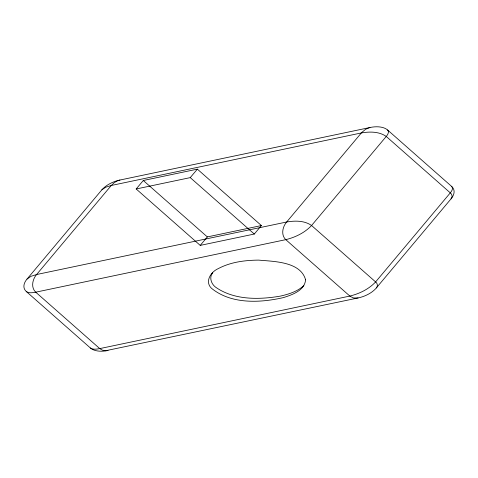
<?xml version="1.0" encoding="UTF-8"?>
<svg xmlns="http://www.w3.org/2000/svg" width="478" height="478" viewBox="0 0 478 478"><rect width="100%" height="100%" fill="white"/><g stroke="black" fill="none" stroke-linecap="round" stroke-linejoin="round"><path stroke-width="0.72" d="M212.113 273.44C209.203 277.981 211.366 283.95 215.417 287.045C233.891 300.16 258.688 299.808 280.162 296.151C288.587 294.263 297.316 291.592 303.823 285.653M376.323 287.953C378.074 286.214 377.512 283.299 375.612 281.924L311.566 225.502C304.462 220.46 294.92 220.591 286.663 222.001L36.597 274.527L30.939 276.332L26.995 279.104A21.492 11.896 -18.8 0 0 26.368 291.586L90.42 348.008C93.132 349.896 96.729 349.107 99.759 348.605L349.824 296.073C359.402 293.719 368.807 289.19 375.612 281.924L450.294 192.867C451.692 191.218 453.598 188.338 451.632 186.414L387.586 129.992A21.492 11.896 -18.8 0 0 369.972 127.512L119.906 180.045L117.008 181.019L114.188 182.71L111.278 185.476L36.597 274.527C32.486 279.23 30.682 287.481 35.713 292.183L99.759 348.605L102.304 350.135L105.59 350.733L358.094 297.955A21.492 11.896 -18.8 0 0 376.323 287.953L451.005 198.896C452.756 197.157 452.194 194.247 450.294 192.867L386.248 136.451C379.144 131.402 369.602 131.54 361.344 132.944L111.278 185.476L105.805 187.191L101.874 189.826M26.995 279.104L101.677 190.047A21.492 11.896 -18.8 0 1 119.906 180.045M136.176 188.977L143.292 180.493L197.36 169.14L261.406 225.556L254.296 234.041L200.228 245.399L136.176 188.977L190.25 177.619L197.36 169.14M200.228 245.399L207.338 236.915L261.406 225.556M369.972 127.512L365.742 129.191L361.75 132.478L286.663 222.001C282.552 226.697 280.747 234.955 285.778 239.657L350.225 296.402L353.565 297.967L358.094 297.955M26.368 291.586C29.08 293.474 32.683 292.685 35.713 292.183L285.778 239.657C295.35 237.303 304.761 232.768 311.566 225.502L386.248 136.451C387.646 134.796 389.552 131.922 387.586 129.992M190.25 177.619L254.296 234.041M143.292 180.493L207.338 236.915M211.682 274.258A19.311 10.689 -18.8 0 1 212.501 272.807M108.028 350.488A21.492 11.896 -18.8 0 1 90.42 348.008M451.632 186.414A21.492 11.896 -18.8 0 1 451.005 198.896M305.585 279.833C304.677 290.546 292.285 294.735 283.562 297.555C259.978 303.004 231.059 304.355 211.354 288.186C204.518 281.434 211.049 271.653 218.309 268.594C230.635 262.04 244.879 260.229 258.664 260.116C273.786 261.514 300.608 261.502 305.585 279.833"/></g></svg>
